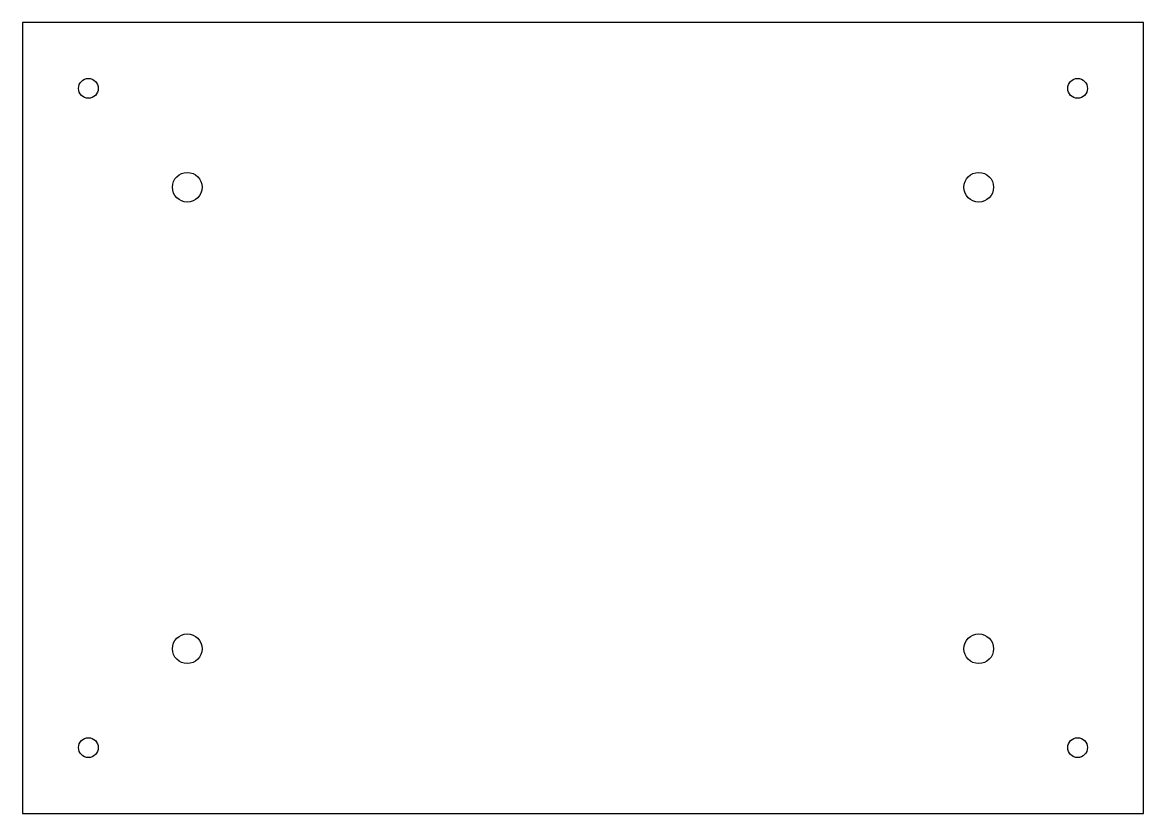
# Model space of a CAD drawing. Header units: metres. Extents: x 0 to 170, y 0 to 120.
import ezdxf

# ---------------------------------------------------------------- set-up
doc = ezdxf.new("R2010")
doc.units = ezdxf.units.M

msp = doc.modelspace()

# ---------------------------------------------------------------- linework, layer by layer
at = {"layer": 'CUT'}
msp.add_lwpolyline([(0, 0), (170, 0), (170, 120), (0, 120)], close=True, dxfattribs=at)
at = {"layer": 'CUTOUT'}
for centre, radius in [((10, 110), 1.5), ((160, 110), 1.5), ((25, 95), 2.25), ((145, 95), 2.25), ((25, 25), 2.25), ((145, 25), 2.25), ((10, 10), 1.5), ((160, 10), 1.5)]:
    msp.add_circle(centre, radius, dxfattribs=at)

doc.saveas('drawing.dxf')
